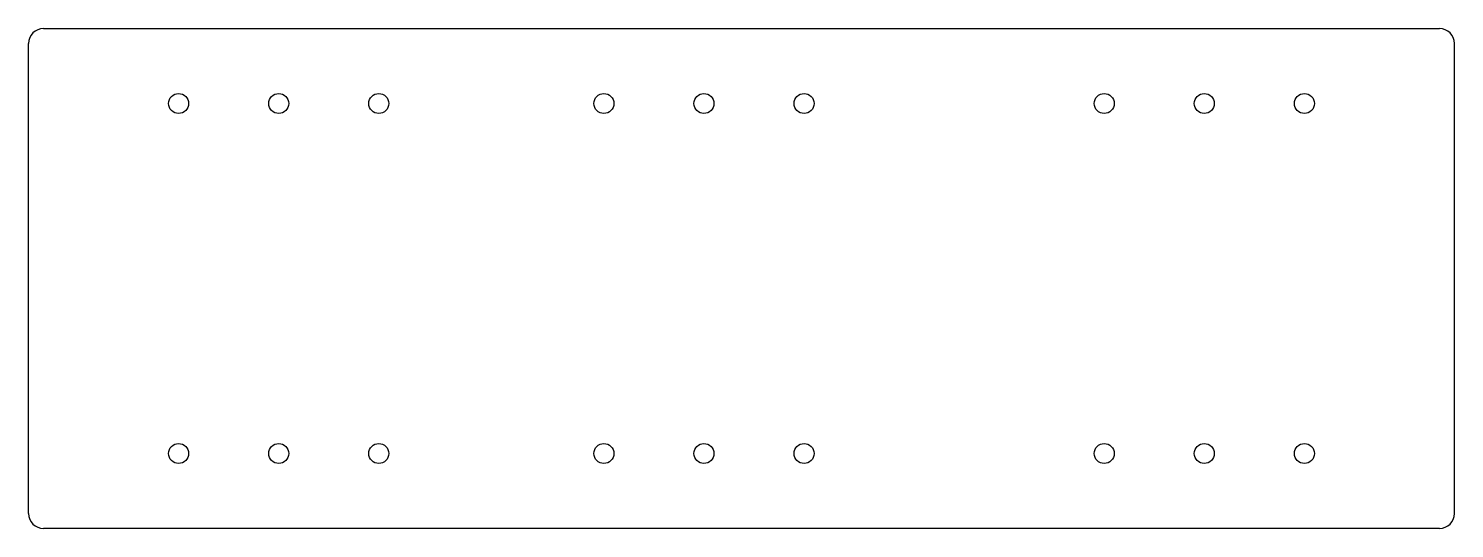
# Model space of a CAD drawing. Extents: x -85 to 200, y 0 to 100.
import ezdxf

# ---------------------------------------------------------------- set-up
doc = ezdxf.new("R2010")
doc.units = 0
doc.layers.add('b_Part_100x285_001_', color=7, linetype='CONTINUOUS')

msp = doc.modelspace()

# ---------------------------------------------------------------- linework, layer by layer
at = {"layer": 'b_Part_100x285_001_'}
for p, q in [((-82, 100), (197, 100)), ((-82, 100, 10), (197, 100, 10)), ((-82, 100), (-82, 100, 10)), ((-82, 100), (197, 100)), ((-82, 100), (-82, 100, 10)), ((-82, 100, 10), (197, 100, 10)), ((197, 100), (197, 100, 10)), ((197, 100), (197, 100, 10)), ((-85, 3), (-85, 97)), ((-85, 3, 10), (-85, 97, 10)), ((-85, 3), (-85, 97)), ((-85, 97), (-85, 97, 10)), ((-85, 3, 10), (-85, 97, 10)), ((-85, 97), (-85, 97, 10)), ((200, 3), (200, 97)), ((200, 3, 10), (200, 97, 10)), ((200, 3), (200, 97)), ((200, 97), (200, 97, 10)), ((200, 3, 10), (200, 97, 10)), ((200, 97), (200, 97, 10)), ((-53, 85), (-53, 85, 10)), ((-53, 85), (-53, 85, 10)), ((-33, 85), (-33, 85, 10)), ((-33, 85), (-33, 85, 10)), ((-13, 85), (-13, 85, 10)), ((-13, 85), (-13, 85, 10)), ((32, 85), (32, 85, 10)), ((32, 85), (32, 85, 10)), ((52, 85), (52, 85, 10)), ((52, 85), (52, 85, 10)), ((72, 85), (72, 85, 10)), ((72, 85), (72, 85, 10)), ((132, 85), (132, 85, 10)), ((132, 85), (132, 85, 10)), ((152, 85), (152, 85, 10)), ((152, 85), (152, 85, 10)), ((172, 85), (172, 85, 10)), ((172, 85), (172, 85, 10)), ((-53, 15), (-53, 15, 10)), ((-53, 15), (-53, 15, 10)), ((-33, 15), (-33, 15, 10)), ((-33, 15), (-33, 15, 10)), ((-13, 15), (-13, 15, 10)), ((-13, 15), (-13, 15, 10)), ((32, 15), (32, 15, 10)), ((32, 15), (32, 15, 10)), ((52, 15), (52, 15, 10)), ((52, 15), (52, 15, 10)), ((72, 15), (72, 15, 10)), ((72, 15), (72, 15, 10)), ((132, 15), (132, 15, 10)), ((132, 15), (132, 15, 10)), ((152, 15), (152, 15, 10)), ((152, 15), (152, 15, 10)), ((172, 15), (172, 15, 10)), ((172, 15), (172, 15, 10)), ((-85, 3), (-85, 3, 10)), ((-85, 3), (-85, 3, 10)), ((200, 3), (200, 3, 10)), ((200, 3), (200, 3, 10)), ((197, 0), (-82, 0)), ((197, 0, 10), (-82, 0, 10)), ((197, 0), (-82, 0)), ((197, 0, 10), (-82, 0, 10)), ((-82, 0), (-82, 0, 10)), ((-82, 0), (-82, 0, 10)), ((197, 0), (197, 0, 10)), ((197, 0), (197, 0, 10))]:
    msp.add_line(p, q, dxfattribs=at)
for centre in [(-55, 85), (-55, 85), (-55, 85), (-55, 85), (-35, 85), (-35, 85), (-35, 85), (-35, 85), (-15, 85), (-15, 85), (-15, 85), (-15, 85), (30, 85), (30, 85), (30, 85), (30, 85), (50, 85), (50, 85), (50, 85), (50, 85), (70, 85), (70, 85), (70, 85), (70, 85), (130, 85), (130, 85), (130, 85), (130, 85), (150, 85), (150, 85), (150, 85), (150, 85), (170, 85), (170, 85), (170, 85), (170, 85), (-55, 15), (-55, 15), (-55, 15), (-55, 15), (-35, 15), (-35, 15), (-35, 15), (-35, 15), (-15, 15), (-15, 15), (-15, 15), (-15, 15), (30, 15), (30, 15), (30, 15), (30, 15), (50, 15), (50, 15), (50, 15), (50, 15), (70, 15), (70, 15), (70, 15), (70, 15), (130, 15), (130, 15), (130, 15), (130, 15), (150, 15), (150, 15), (150, 15), (150, 15), (170, 15), (170, 15), (170, 15), (170, 15)]:
    msp.add_circle(centre, 2, dxfattribs=at)
for centre, start, end in [((-82, 97), 90, 180), ((-82, 97, 10), 90, 180), ((-82, 97), 90, 180), ((-82, 97, 10), 90, 180), ((197, 97), 0, 90), ((197, 97, 10), 0, 90), ((197, 97), 0, 90), ((197, 97, 10), 0, 90), ((-82, 3), 180, -90), ((-82, 3), 180, -90), ((-82, 3, 10), 180, -90), ((-82, 3, 10), 180, -90), ((197, 3), -90, 0), ((197, 3), -90, 0), ((197, 3, 10), -90, 0), ((197, 3, 10), -90, 0)]:
    msp.add_arc(centre, 3, start, end, dxfattribs=at)

doc.saveas('drawing.dxf')
